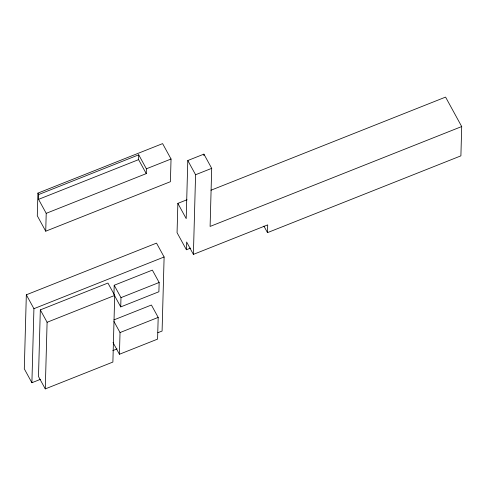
<?xml version="1.0" encoding="UTF-8"?>
<svg xmlns="http://www.w3.org/2000/svg" width="486" height="486" viewBox="0 0 486 486"><rect width="100%" height="100%" fill="white"/><g stroke="black" fill="none" stroke-linecap="round" stroke-linejoin="round"><path stroke-width="0.73" d="M157.865 332.722L162.087 331.045L164.116 256.997L156.522 243.121L26.329 294.808L24.3 368.856L31.894 382.731L40.338 379.378M31.894 382.731L33.923 308.683L26.329 294.808M37.914 193.118L37.288 215.796L45.727 231.202L170.416 181.697L171.042 159.019L162.603 143.613L37.914 193.118L38.692 194.54L38.558 199.351L46.213 213.336L45.727 231.202M40.32 309.886L38.491 376.516L45.277 388.903L112.886 362.064L114.708 295.433L107.928 283.046L40.32 309.886L47.099 322.273L45.277 388.903M114.204 285.258L113.949 294.522L120.728 306.909L158.892 291.758L159.147 282.488L152.361 270.107L114.204 285.258L120.984 297.639L120.728 306.909M113.943 319.897L151.407 305.02L158.187 317.407L157.592 339.113L119.434 354.258L120.03 332.558L113.961 321.477M46.213 213.336L146.256 173.617L138.595 159.633L138.729 154.821L38.692 194.54M146.256 173.617L146.383 168.806L138.729 154.821M187.019 199.746L177.864 203.379L177.062 232.685L186.405 249.755L190.609 248.085M210.973 190.233L445.577 97.097L461.7 126.548L210.104 226.433L211.696 168.344L203.913 154.129L187.796 160.526L186.205 218.621L177.864 203.379M186.405 249.755L186.618 242.004L193.398 254.391L267.701 224.89L267.488 232.642L460.898 155.854L461.7 126.548M193.398 254.391L195.579 174.741L187.796 160.526M203.877 155.642L203.913 154.129M38.558 199.351L138.595 159.633M146.383 168.806L171.042 159.019M195.579 174.741L211.696 168.344M33.923 308.683L164.116 256.997M47.099 322.273L114.708 295.433M120.984 297.639L159.147 282.488M120.03 332.558L158.187 317.407M112.825 350.6L117.047 348.924M263.922 226.124L267.488 232.642M113.007 342.527L119.434 354.258"/></g></svg>
